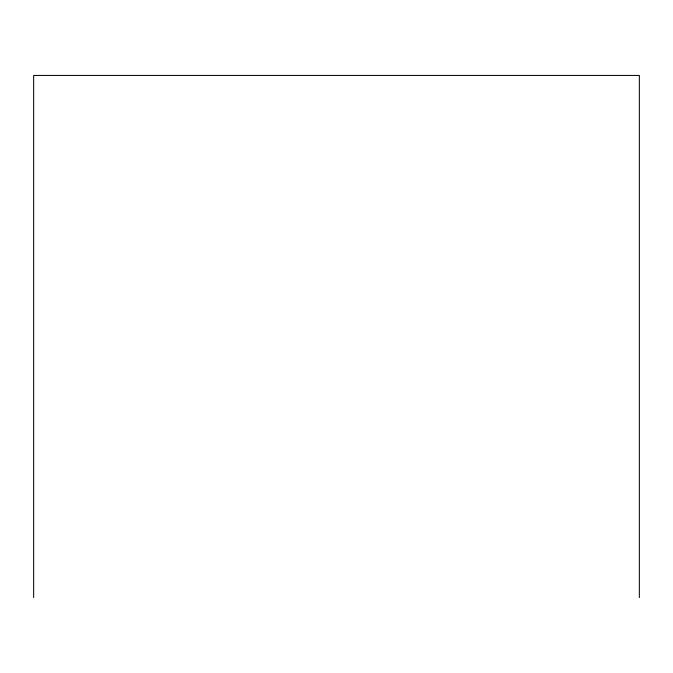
<?xml version="1.0" encoding="UTF-8"?>
<svg xmlns="http://www.w3.org/2000/svg" width="673" height="673" viewBox="0 0 673 673"><rect width="100%" height="100%" fill="white"/><g stroke="black" fill="none" stroke-linecap="round" stroke-linejoin="round"><path stroke-width="1.01" d="M639.35 597.557L639.35 75.443L33.65 75.443L33.65 597.557"/></g></svg>
